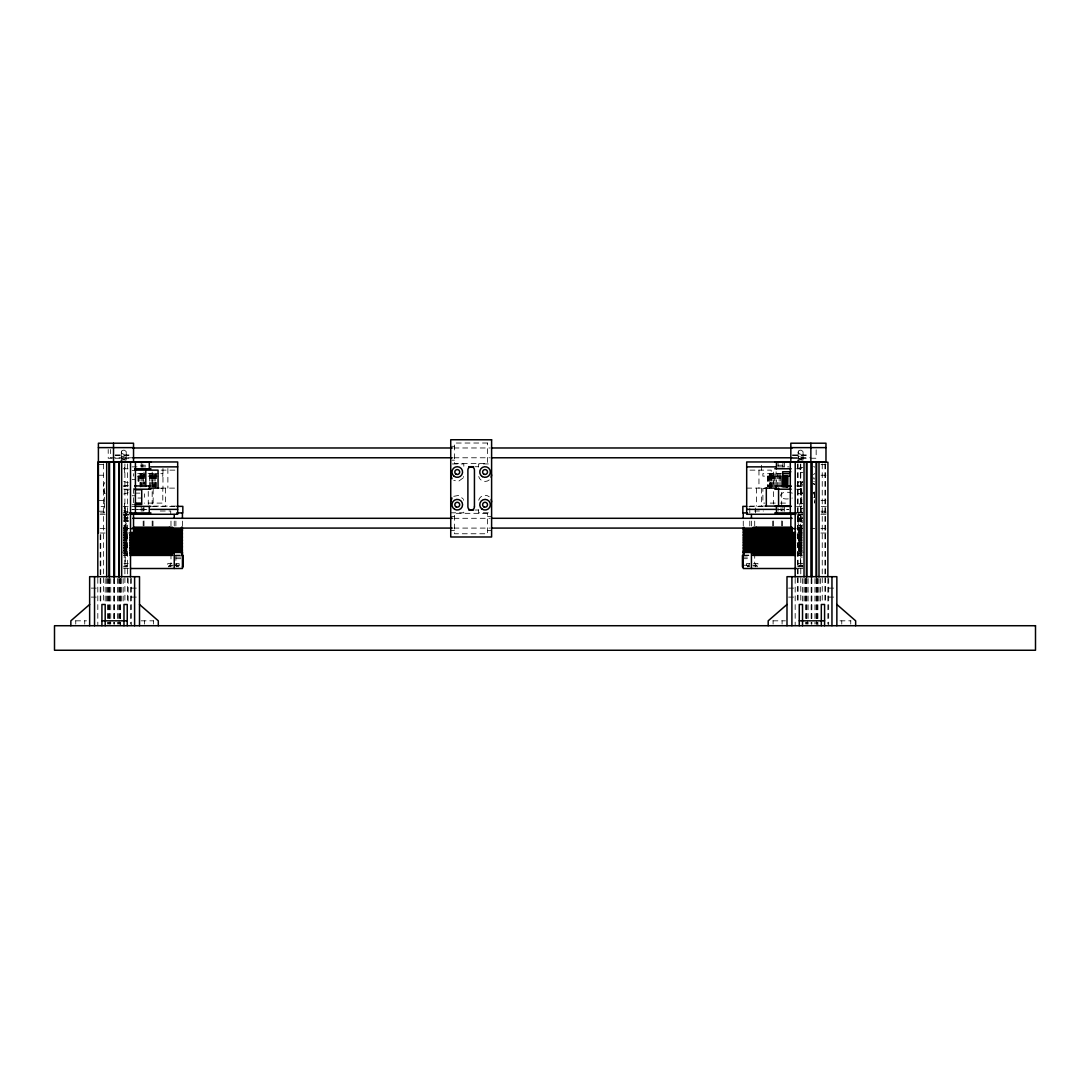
<?xml version="1.0" encoding="UTF-8"?>
<svg xmlns="http://www.w3.org/2000/svg" width="1090" height="1090" viewBox="0 0 1090 1090"><rect width="100%" height="100%" fill="white"/><g stroke="black" fill="none" stroke-linecap="round" stroke-linejoin="round"><path stroke-width="0.75" stroke-dasharray="5 3.75" d="M104.381 503.09L104.367 512.913L97.814 512.913M104.367 502.258L104.367 488.334A9.81 9.81 0 0 1 104.79 485.527M123.592 525.993L126.862 525.993L123.592 526.32M123.592 555.423L126.862 555.423L126.835 525.993M123.592 527.301L126.862 527.628L123.592 527.955M123.592 553.461L126.862 553.788L123.592 554.115M802.09 527.955L798.82 527.628L802.09 527.301M802.295 555.423L798.82 555.423L798.82 548.883L798.847 525.993L802.295 525.993M802.09 554.115L798.82 553.788L802.09 553.461M798.82 555.423L802.09 555.096M133.539 497.694L133.375 503.103M144.425 497.312L144.425 493.838M463.359 477.297L463.604 476.521M478.728 500.228C479.709 495.718 485.799 493.743 489.233 496.808M797.58 489.873L800.728 489.097L802.513 493.661A10.219 10.219 0 0 1 802.676 481.644A7.834 5.981 -50.7 0 0 802.131 482.461L800.741 486.453L797.58 485.663M463.005 478.047L458.495 481.317L453.767 480.418M802.131 482.461L800.605 481.535L797.58 482.366M168.528 566.868L170.98 563.598L170.98 555.423M747.345 566.868L749.797 563.598M802.594 524.944L801.368 525.68A2.289 1.744 0 0 1 799.842 525.68L798.371 524.576A2.807 2.139 0 0 1 798.371 522.941L799.842 521.851A2.289 1.744 0 0 1 801.368 521.851L802.594 522.587M489.233 479.927C485.799 483.006 479.709 481.031 478.728 476.521M453.767 496.332L458.495 495.432L463.005 498.702M120.758 460.62L123.77 459.789L126.794 460.62M123.77 486.481L128.307 485.241M123.77 494.002L128.307 492.762M123.77 515.747L128.307 514.507M797.58 460.62L800.605 459.789L803.63 460.62M802.417 493.511L800.605 494.002L796.068 492.762M450.729 446.287L454.489 446.287M453.958 447.976L489.642 447.976M115.186 454.925L131.876 454.925M792.498 454.925L809.189 454.925M115.186 455.579L131.876 455.579M792.498 455.579L809.189 455.579M132.748 457.786L110.649 457.786L110.649 449.475M453.958 457.786L489.642 457.786M792.158 457.786L810.865 457.786M112.188 458.236L108.21 458.236L108.21 449.475M115.186 458.236L131.876 458.236M792.498 458.236L809.189 458.236M810.865 458.236L816.165 458.236L816.165 449.475M451.982 460.171L454.489 460.171M452.364 463.945L463.809 463.945L463.809 467.065M488.334 463.945L478.524 463.945L478.524 467.065M98.4 464.613L103.305 464.613M821.07 464.613L825.975 464.613M140.569 465.226L147.109 465.226M777.81 465.226L783.887 465.226M475.254 466.711L478.524 466.711M132.026 466.861L147.245 466.861M778.832 466.861L788.983 466.861M802.976 467.474L799.815 467.474L799.815 472.379L802.976 472.379M123.088 468.768L130.8 468.768M796.49 468.768L802.649 468.768M161.116 470.131L176.049 470.131M749.961 470.131L771.216 470.131L771.189 488.116M132.149 470.403L135.419 470.403M137.681 473.673L144.548 473.673M148.09 473.673L158.5 473.673M160.83 473.673L162.805 473.673L162.805 476.126L160.83 476.126M781.298 473.673L762.877 473.673L762.877 476.126L781.298 476.126M98.4 475.24L103.305 475.24M821.07 475.24L825.975 475.24M137.681 476.126L145.011 476.126M148.09 476.126L158.5 476.126M132.149 479.396L135.419 479.396M123.088 485.936L130.8 485.936M796.49 485.936L802.649 485.936M160.802 488.116L177.684 488.116M746.691 488.116L764.676 488.116M160.83 488.388L162.805 488.388L162.805 503.103L144.289 503.103M764.853 488.388L762.877 488.388L762.877 503.103L764.853 503.103M124.642 489.206L130.8 489.206M796.49 489.206L802.649 489.206M134.901 493.13L140.964 493.13M792.307 493.13C776.775 488.538 776.775 502.626 792.307 498.035M132.149 495.746L135.419 495.746M137.926 498.035L140.964 498.035M98.4 500.582L103.305 500.582M821.07 500.582L825.975 500.582M770.235 503.103L776.53 503.103M780.481 503.103L788.002 503.103M802.976 503.444L799.815 503.444L799.815 508.349L802.976 508.349M132.149 504.738L135.419 504.738M176.049 506.101L153.159 506.101L153.159 488.116M749.961 506.101L764.921 506.101M101.084 506.373L104.395 506.373M123.088 506.373L134.165 506.373M152.137 506.373L175.817 506.373M748.898 506.373L765.112 506.373M796.49 506.373L803.344 506.373M821.288 506.373L827.869 506.373M132.026 509.371L147.245 509.371M778.832 509.371L788.983 509.371M131.958 509.643L133.825 509.643M137.149 509.643L146.918 509.643M777.592 509.643L788.533 509.643M475.254 510.025L478.524 510.025M754.43 511.006L763.49 511.006M98.4 511.21L103.305 511.21M821.07 511.21L825.975 511.21M450.729 512.804L463.809 512.804L463.809 509.67M488.334 512.804L478.524 512.804L478.524 509.67M123.088 512.913L128.879 512.913M797.703 512.913L803.344 512.913M821.288 512.913L827.869 512.913M100.076 514.276L105.117 514.276M123.524 514.276L128.538 514.276M799.174 514.276L802.513 514.276M820.933 514.276L825.975 514.276M123.524 515.039L128.538 515.039M797.512 515.039L802.513 515.039M450.729 516.606L454.489 516.606M487.516 516.606L491.604 516.606M123.524 517.995L128.538 517.995M797.512 517.995L802.513 517.995A2.453 1.213 0 0 0 798.97 517.75A2.453 1.213 0 0 0 798.97 519.548A2.453 1.213 0 0 0 802.594 519.358M124.246 518.295L127.653 518.295M453.958 518.295L489.642 518.295M797.267 518.295L802.363 518.295M123.524 520.652L128.538 520.652M797.512 520.652L802.513 520.652M123.524 521.306L128.538 521.306M797.512 521.306L802.513 521.306M802.09 526.32L798.82 525.993M123.701 527.628L126.862 527.628M798.82 527.628L801.981 527.628M124.246 528.091L127.653 528.091M453.958 528.091L489.642 528.091M797.267 528.091L802.363 528.091M123.524 528.446L128.538 528.446M797.512 528.446L802.513 528.446M810.865 528.446L814.843 528.446M100.076 528.609L105.117 528.609M123.524 528.609L128.538 528.609M797.512 528.609L802.513 528.609M820.933 528.609L825.975 528.609M123.592 528.936L126.862 529.263L121.93 529.263M802.09 528.936L798.82 529.263L803.752 529.263M123.592 529.59L126.835 529.59M798.847 529.59L802.09 529.59M450.729 530.476L454.489 530.489M487.516 530.476L491.604 530.476M123.592 530.571L126.835 530.571M798.847 530.571L802.09 530.571M123.701 530.898L126.862 530.898M798.82 530.898L801.981 530.898M123.592 531.225L126.835 531.225M798.847 531.225L802.09 531.225M123.592 532.206L126.835 532.206M798.847 532.206L802.09 532.206M123.701 532.533L126.862 532.533M798.82 532.533L801.981 532.533M100.076 533.024L105.117 533.024M123.524 533.024L128.538 533.024M797.512 533.024L802.513 533.024M820.933 533.024L825.975 533.024M123.592 533.841L126.835 533.841M798.847 533.841L802.09 533.841M123.701 534.168L126.862 534.168M798.82 534.168L801.981 534.168M123.592 534.495L126.835 534.495M798.847 534.495L802.09 534.495M123.592 535.476L126.835 535.476M798.847 535.476L802.09 535.476M123.701 535.803L126.862 535.803M798.82 535.803L801.981 535.803M123.592 536.13L126.835 536.13M798.847 536.13L802.09 536.13M123.592 537.111L126.835 537.111M798.847 537.111L802.09 537.111M123.701 537.438L126.862 537.438M798.82 537.438L801.981 537.438M123.592 537.765L126.835 537.765M798.847 537.765L802.09 537.765M123.592 538.746L126.835 538.746M798.847 538.746L802.09 538.746M123.701 539.073L126.862 539.073M798.82 539.073L801.981 539.073M123.592 539.4L126.835 539.4M798.847 539.4L802.09 539.4M123.592 540.381L126.835 540.381M798.847 540.381L802.09 540.381M123.701 540.708L126.862 540.708M798.82 540.708L801.981 540.708M123.592 541.035L126.835 541.035M798.847 541.035L802.09 541.035M123.592 542.016L126.835 542.016M798.847 542.016L802.09 542.016M123.701 542.343L126.862 542.343M798.82 542.343L801.981 542.343M123.592 542.67L126.835 542.67M798.847 542.67L802.09 542.67M123.592 543.651L126.835 543.651M798.847 543.651L802.09 543.651M123.701 543.978L126.862 543.978M798.82 543.978L801.981 543.978M123.592 544.305L126.835 544.305M798.847 544.305L802.09 544.305M123.592 545.286L126.835 545.286M798.847 545.286L802.09 545.286M123.701 545.613L126.862 545.613M798.82 545.613L801.981 545.613M123.592 545.94L126.835 545.94M798.847 545.94L802.09 545.94M123.592 546.921L126.835 546.921M798.847 546.921L802.09 546.921M123.701 547.248L126.862 547.248M798.82 547.248L801.981 547.248M123.592 547.575L126.835 547.575M798.847 547.575L802.09 547.575M123.592 548.556L126.835 548.556M798.847 548.556L802.09 548.556M123.701 548.883L126.862 548.883M798.82 548.883L801.981 548.883M123.592 549.21L126.835 549.21M798.847 549.21L802.09 549.21M123.592 550.191L126.835 550.191M798.847 550.191L802.09 550.191M123.701 550.518L126.862 550.518M798.82 550.518L801.981 550.518M123.592 550.845L126.835 550.845M798.847 550.845L802.09 550.845M123.592 551.826L126.835 551.826M798.847 551.826L802.09 551.826M121.93 552.153L126.862 552.153L123.592 552.48M803.752 552.153L798.82 552.153L802.09 552.48M123.701 553.788L126.862 553.788M798.82 553.788L801.981 553.788M123.592 555.096L126.862 555.423M175.599 555.096L180.272 555.096M745.41 555.096L748.721 555.096M175.422 555.423L180.272 555.423M744.906 555.423L748.925 555.423M123.974 557.058L125.2 557.058M175.803 557.058L183.243 557.058M742.44 557.058L749.797 557.058M800.482 557.058L802.295 557.058M175.885 558.693L183.243 558.693M742.44 558.693L749.797 558.693M123.974 563.598L128.279 563.598M171.948 563.598L167.71 563.598L167.71 566.868M175.803 563.598L178.338 566.868M176.294 563.598L179.155 563.598L179.155 566.868M749.389 563.598L746.527 563.598L746.527 566.868M753.476 563.598L757.972 563.598L757.972 566.868M802.935 563.598L797.212 563.598L797.212 566.868M172.942 565.233L170.163 565.233L170.163 566.868M173.923 565.233L183.243 565.233M742.44 565.233L749.797 565.233M752.74 565.233L755.52 565.233L755.52 566.868M124.015 566.051L127.653 566.051L125.2 563.598L125.2 555.423M168.528 566.051L172.166 566.051M175.885 566.051L178.338 566.051M747.345 566.051L749.797 566.051M753.517 566.051L757.155 566.051L757.155 566.868M802.935 566.051L798.03 566.051L800.482 563.598L800.482 555.423M123.238 566.868L127.653 566.868M798.193 566.868L802.935 566.868M123.62 568.503L128.688 568.503M797.975 568.503L802.935 568.503M91.274 588.123L97.814 588.123M131.331 588.123L139.506 588.123M788.629 588.123L795.169 588.123M828.686 588.123L836.861 588.123M91.274 597.102L97.814 597.102M131.331 597.102L139.506 597.102M788.629 597.102L795.169 597.102M828.686 597.102L836.861 597.102M75.551 620.823L86.505 620.823M141.073 620.823L153.608 620.823M772.892 620.823L785.427 620.823M839.995 620.823L850.949 620.823M797.58 514.916L800.605 515.747M123.77 481.535L128.307 482.775M123.77 489.056L128.307 490.296M123.77 510.801L128.307 512.041M757.155 566.051L754.702 563.598L754.702 555.423M463.359 499.438L463.604 500.228M133.539 493.457L133.375 488.388M850.745 620.823L850.745 624.093M841.766 620.823L841.766 624.093M828.686 578.368L828.686 625.728M827.869 578.531L827.869 624.039M825.484 463.904L825.484 602.13M824.926 463.904L824.926 602.13M822.242 463.904L822.242 602.13M820.511 578.531L820.511 602.13M818.999 578.531L818.999 603.806M817.895 578.531L817.895 625.728M817.541 578.531L817.541 624.039M816.628 578.531L816.628 624.039M816.41 620.823L816.41 624.093M816.151 578.531L816.151 624.039M814.952 578.531L814.952 624.039M814.489 492.626L814.489 503.09L814.421 492.626A5.15 5.15 0 0 1 813.14 493.266M811.859 578.531L811.859 624.039M811.519 578.531L811.519 624.039M811.164 578.531L811.164 624.039M808.085 578.531L808.085 624.039M807.431 620.823L807.431 624.093M806.873 578.531L806.873 624.039M806.409 578.531L806.409 624.039M805.483 578.531L805.483 624.039M805.142 578.531L805.142 603.806M804.025 578.531L804.025 603.806M803.058 452.2L803.058 457.419M803.058 458.127A2.453 1.24 0 0 1 799.379 459.19A2.453 1.24 0 0 1 799.379 457.051A2.453 1.24 0 0 1 803.058 458.127L803.058 462.269M802.444 566.868L802.444 565.233L799.665 565.233L799.665 566.868M802.526 578.531L802.526 602.13M801.777 512.913L801.695 487.952A9.796 9.796 0 0 1 802.581 484.287M801.695 488.375L801.695 506.373M800.782 463.904L800.782 602.13M800.605 464.735L800.605 486.481M800.605 489.056L800.482 525.993M798.152 452.2L798.152 457.419M798.152 458.127L798.152 460.879M798.152 514.834L798.152 517.941M798.152 518.649L798.152 523.759M798.112 463.904L798.112 603.806M797.539 463.904L797.539 603.806M795.169 578.368L795.169 625.728M784.527 462.228L784.527 467.133M784.527 506.373L784.527 511.278M782.933 462.228L782.933 467.133M782.933 506.373L782.933 511.278M782.497 521.088L782.497 525.993M782.089 620.823L782.089 624.093M781.68 492.298L781.68 510.829M781.68 520.938L781.68 525.993M781.026 507.736L781.026 511.006M780.672 476.126L780.672 483.783M780.113 473.673L780.113 486.849M779.146 476.126L779.146 483.783M778.873 473.673L778.873 486.849M778.056 462.228L778.056 467.133M778.056 508.008L778.056 511.278M777.592 473.673L777.592 486.849M776.121 471.766L776.312 486.849M776.025 476.126L776.025 483.783M775.058 473.673L775.058 486.849M774.513 476.126L774.513 483.783M773.873 473.673L773.873 486.849M773.505 472.079L773.505 483.878M773.505 491.658L773.505 504.084M773.505 520.938L773.505 525.993M773.069 476.126L773.069 483.783M773.096 620.823L773.096 624.093M772.783 473.673L772.783 486.849M772.687 521.088L772.687 525.993M771.815 473.673L771.815 488.388M771.734 476.126L771.734 486.849M770.971 473.673L770.971 488.388M770.535 476.126L770.535 486.849M770.303 473.673L770.303 488.388M769.812 473.673L769.812 488.388M768.709 476.126L768.709 486.849M768.109 476.126L768.109 486.849M767.742 476.126L767.742 486.849M767.619 476.126L767.619 486.849M761.406 465.226L761.406 470.131M761.406 488.116L761.406 506.101M758.953 470.131L758.953 488.116M756.501 488.116L756.501 506.101M755.506 508.008L755.506 512.913M754.702 521.088L754.702 525.993M751.432 521.088L751.432 525.993M749.797 508.008L749.797 512.913M749.797 521.088L749.797 525.993M748.98 565.233L748.98 566.868M743.257 521.088L743.257 525.993M182.425 521.088L182.425 525.993M176.703 565.233L176.703 566.868M175.885 521.088L175.885 525.993M175.885 555.423L175.885 565.233M174.25 521.088L174.25 525.993M170.98 521.088L170.98 525.993M170.735 514.276L170.735 511.006L160.107 511.006L160.107 514.276M167.874 468.496L167.874 488.116M165.421 488.116L165.421 506.101M162.969 468.496L162.969 488.116M156.265 473.673L156.17 488.388M155.87 473.673L155.87 488.388M155.38 473.673L155.38 488.388M155.148 476.126L155.148 486.849M154.712 473.673L154.712 488.388M153.949 476.126L153.949 486.849M153.867 473.673L153.867 488.388M153.404 620.823L153.404 624.093M152.995 521.088L152.995 525.993M152.9 473.673L152.9 488.388M152.614 476.126L152.614 486.849M152.178 472.079L152.178 483.878M152.178 491.658L152.178 504.084M152.178 520.938L152.178 525.993M151.81 473.673L151.81 486.849M151.169 476.126L151.169 483.783M150.624 473.673L150.624 486.849M149.657 476.126L149.657 483.783M149.371 473.673L149.371 486.849M148.254 491.386L148.254 504.466M144.384 473.673L144.384 486.849M144.411 620.823L144.411 624.093M144.003 472.079L144.003 483.878M144.003 507.463L144.003 510.829M144.003 520.938L144.003 525.993M143.567 476.126L143.567 483.783M143.28 473.673L143.28 486.849M143.349 507.736L143.349 511.006M143.185 521.088L143.185 525.993M142.804 463.863L142.804 467.133M142.804 508.008L142.804 511.278M142.313 473.673L142.313 486.849M142.231 476.126L142.231 483.783M141.482 473.673L141.482 486.849M141.223 462.228L141.223 467.133M141.223 506.373L141.223 511.278M141.046 476.126L141.046 483.783M140.814 473.673L140.814 486.849M140.324 473.673L140.324 486.849M140.024 473.673L140.024 486.849M139.207 476.126L139.207 483.783M138.607 476.126L138.607 483.783M138.239 476.126L138.239 483.783M138.117 476.126L138.117 483.783M133.375 473.673L133.375 476.126M131.331 578.368L131.331 625.728M130.514 578.531L130.514 624.039M128.143 578.531L128.143 603.806M127.571 463.904L127.571 602.13M126.222 452.2L126.222 457.419A2.453 1.213 0 0 1 122.543 458.468A2.453 1.213 0 0 1 122.543 456.369A2.453 1.213 0 0 1 126.222 457.419M126.222 458.127A2.453 1.24 0 0 1 122.543 459.19A2.453 1.24 0 0 1 122.543 457.051A2.453 1.24 0 0 1 126.222 458.127L126.222 460.879M124.028 512.123A2.453 1.158 0 0 1 126.222 513.267L126.222 517.941A2.453 1.24 0 0 1 124.028 519.181M124.028 517.45A2.453 1.213 0 0 1 126.222 518.649L126.222 523.759M126.018 565.233L126.018 566.868M125.2 506.373L125.2 525.993M124.9 463.904L124.9 602.13M124.56 467.474L124.56 472.379M124.56 503.444L124.56 508.349M123.156 578.531L123.156 602.13M121.658 578.531L121.658 603.806M121.317 452.2L121.317 457.419M121.317 458.127L121.317 462.269M120.54 578.531L120.54 625.728M120.2 578.531L120.2 624.039M119.273 578.531L119.273 624.039M119.069 620.823L119.069 624.093M118.81 578.531L118.81 624.039M117.597 578.531L117.597 624.039M114.518 578.531L114.518 624.039M114.164 578.531L114.164 624.039M113.823 578.531L113.823 624.039M110.73 578.531L110.73 624.039M110.09 620.823L110.09 624.093M109.531 578.531L109.531 624.039M109.055 578.531L109.055 624.039M108.142 578.531L108.142 624.039M107.787 578.531L107.787 624.039M106.684 578.531L106.684 603.806M105.171 578.531L105.171 602.13M103.441 463.904L103.441 602.13M100.757 534.7L100.757 603.806M100.198 534.7L100.198 603.806M97.814 578.368L97.814 625.728M84.734 620.823L84.734 624.093M75.755 620.823L75.755 624.093M124.028 516.715A2.453 1.24 0 0 1 126.222 517.941M124.028 525.761A2.289 1.744 0 0 0 124.533 525.68L126.018 524.576A2.807 2.139 0 0 0 126.018 522.941L124.533 521.851A2.289 1.744 0 0 0 124.028 521.769M126.222 518.649A2.453 1.213 0 0 1 124.028 519.848M126.222 513.267A2.453 1.158 0 0 1 124.028 514.426M105.158 493.661A10.219 10.219 0 0 1 104.776 482.461M814.448 493.716A6.949 6.949 0 0 1 813.753 494.083M813.753 481.439A6.949 6.949 0 0 1 814.448 481.821M814.625 497.272A10.219 10.219 0 0 1 813.685 497.585M813.413 477.87A10.219 10.219 0 0 1 814.353 478.156M802.594 518.677A2.453 1.24 0 0 1 798.97 518.867A2.453 1.24 0 0 1 798.97 517.028A2.453 1.24 0 0 1 802.594 517.219M802.594 513.949A2.453 1.158 0 0 1 798.371 513.744M798.371 512.804A2.453 1.158 0 0 1 802.594 512.586M802.513 493.661A7.834 5.981 50.7 0 1 801.981 492.816M813.031 483.469A5.15 5.15 0 0 1 814.898 484.519M813.562 478.796A9.796 9.796 0 0 1 814.475 479.041M814.911 473.401A4.496 4.496 0 0 1 813.399 474.504M813.685 466.425A4.496 4.496 0 0 1 814.693 467.16M813.208 492.912A4.905 4.905 0 0 0 814.652 492.012A4.905 4.905 0 0 1 813.467 492.68M813.208 483.81A4.905 4.905 0 0 1 814.652 484.709M813.467 483.592A4.905 4.905 0 0 1 814.652 484.273M121.794 451.015L121.535 451.383A2.807 2.139 0 0 0 121.535 453.018L123.02 454.108A2.289 1.744 0 0 0 124.533 454.108L126.018 453.018A2.807 2.139 0 0 0 126.018 451.383L124.533 450.293A2.289 1.744 0 0 0 123.02 450.293L121.794 451.015M798.616 451.015L798.371 451.383A2.807 2.139 0 0 0 798.371 453.018L799.842 454.108A2.289 1.744 0 0 0 801.368 454.108L802.84 453.018A2.807 2.139 0 0 0 802.84 451.383L801.368 450.293A2.289 1.744 0 0 0 799.842 450.293L798.616 451.015M487.516 443.017L454.489 443.031L454.489 463.454L487.516 463.454L487.516 443.017M487.516 513.336L454.489 513.322L454.489 533.759L487.516 533.759L487.516 513.322M769.513 488.388L769.513 473.673L769.417 488.388M798.97 458.318A2.453 1.213 0 0 0 803.003 457.677A2.453 1.213 0 0 0 799.842 456.274A2.453 1.213 0 0 0 798.97 458.318"/><path stroke-width="1.5" d="M450.729 501.85L451.982 498.007M491.604 474.886L491.154 477.297M169.345 527.301L169.345 555.096M756.337 552.48L756.337 527.301M181.39 527.628L182.425 527.301L181.703 527.301M182.098 527.628L182.425 530.571L181.39 530.898M130.255 532.533L182.098 532.533L182.098 530.898M181.39 534.168L182.425 533.841L182.098 532.533M130.255 535.803L182.098 535.803L182.098 534.168M181.39 537.438L182.425 537.111L182.098 535.803M130.255 539.073L182.098 539.073L182.098 537.438M181.39 540.708L182.425 540.381L182.098 539.073M130.255 542.343L182.098 542.343L182.098 540.708M181.39 543.978L182.425 543.651L182.098 542.343M130.255 545.613L182.098 545.613L182.098 543.978M181.39 547.248L182.425 546.921L182.098 545.613M130.255 548.883L182.098 548.883L182.098 547.248M181.39 550.518L182.425 550.191L182.098 548.883M182.098 550.518L182.425 552.48L130.241 552.48M181.39 553.788L182.425 553.461L181.703 553.461M182.098 555.423L181.703 555.096M743.843 530.898L743.843 527.628M795.428 532.533L743.584 532.533L743.584 530.898M743.843 534.168L743.584 532.533M795.428 535.803L743.584 535.803L743.584 534.168M743.843 537.438L743.584 535.803M795.428 539.073L743.584 539.073L743.584 537.438M743.843 540.708L743.584 539.073M795.428 542.343L743.584 542.343L743.584 540.708M743.843 543.978L743.584 542.343M795.428 545.613L743.584 545.613L743.584 543.978M743.843 547.248L743.584 545.613M795.428 548.883L743.584 548.883L743.584 547.248M743.843 550.518L743.584 548.883M795.441 552.48L743.257 552.48L743.584 550.518M743.843 553.788L743.98 554.115M89.639 604.473L70.85 620.823L70.85 625.728M786.994 604.473L768.191 620.823L768.191 625.728M98.4 447.622L133.539 447.622M790.836 447.622L825.975 447.622M132.748 447.976L452.255 447.976M491.345 447.976L792.158 447.976M132.748 457.786L452.255 457.786M491.345 457.786L792.158 457.786M98.4 461.956L177.684 461.956L177.684 514.276L130.201 514.276M150.938 462.228L97.814 462.228L97.814 576.842M774.799 462.228L827.923 462.228L827.869 576.842M468.714 466.711L473.619 466.711M150.624 466.861L177.684 466.861M746.691 466.861L775.453 466.861M134.629 468.768L150.938 468.768M774.799 468.768L791.108 468.768M134.656 470.131L158.05 470.131L158.05 488.116M790.836 471.766L782.661 471.766L782.661 486.481L790.836 486.481M782.402 473.673L790.332 473.673M790.332 476.126L782.116 476.126L782.116 486.849M134.629 485.936L150.938 485.936M774.799 485.936L791.108 485.936M149.889 488.116L158.977 488.116M765.398 488.116L776.121 488.116M134.629 489.206L150.938 489.206M774.799 489.206L791.108 489.206M135.174 489.751L141.714 489.751L141.714 504.466L135.174 504.466M135.351 503.103L140.733 503.103M764.921 506.101L790.822 506.101M134.629 506.373L150.938 506.373M176.784 506.373L182.834 506.373L182.834 512.913L176.784 512.913M746.677 506.373L742.849 506.373L742.849 512.913L747.468 512.913M774.799 506.373L791.108 506.373M150.624 509.371L177.684 509.371M746.691 509.371L775.453 509.371M468.714 510.025L473.619 510.025M129.683 512.913L150.938 512.913M774.799 512.913L796.858 512.913M795.836 514.276L746.691 514.276L746.691 461.956L825.975 461.956L825.975 443.208L790.836 443.208L790.836 461.956M132.748 518.295L452.255 518.295M491.345 518.295L792.158 518.295M133.634 527.301L172.588 527.301M743.98 527.301L743.584 527.628M753.095 527.301L792.049 527.301M133.661 527.628L170.926 527.628M754.757 527.628L792.021 527.628M133.634 527.955L172.588 527.955M181.703 527.955L182.425 527.955M743.257 527.955L743.98 527.955M753.095 527.955L792.049 527.955M132.748 528.091L452.255 528.091M491.345 528.091L792.158 528.091M130.201 528.609L133.539 528.609M790.836 528.609L795.836 528.609M133.634 528.936L172.588 528.936M181.703 528.936L182.425 528.936M743.257 528.936L743.98 528.936M753.095 528.936L792.049 528.936M133.661 529.263L182.425 529.263M743.257 529.263L792.021 529.263M133.634 529.59L182.425 529.59M743.257 529.59L792.049 529.59M133.634 530.571L182.425 530.571M743.257 530.571L792.049 530.571M133.661 530.898L180.777 530.898M744.293 530.898L792.021 530.898M133.634 531.225L182.425 531.225M743.257 531.225L792.049 531.225M133.634 532.206L182.425 532.206M743.257 532.206L792.049 532.206M130.241 532.86L182.425 532.86M743.257 532.86L795.441 532.86M130.241 533.841L182.425 533.841M743.257 533.841L795.441 533.841M130.255 534.168L180.777 534.168M744.293 534.168L795.428 534.168M130.241 534.495L182.425 534.495M743.257 534.495L795.441 534.495M130.241 535.476L182.425 535.476M743.257 535.476L795.441 535.476M130.241 536.13L182.425 536.13M743.257 536.13L795.441 536.13M130.241 537.111L182.425 537.111M743.257 537.111L795.441 537.111M130.255 537.438L180.777 537.438M744.293 537.438L795.428 537.438M130.241 537.765L182.425 537.765M743.257 537.765L795.441 537.765M130.241 538.746L182.425 538.746M743.257 538.746L795.441 538.746M130.241 539.4L182.425 539.4M743.257 539.4L795.441 539.4M130.241 540.381L182.425 540.381M743.257 540.381L795.441 540.381M130.255 540.708L180.777 540.708M744.293 540.708L795.428 540.708M130.241 541.035L182.425 541.035M743.257 541.035L795.441 541.035M130.241 542.016L182.425 542.016M743.257 542.016L795.441 542.016M130.241 542.67L182.425 542.67M743.257 542.67L795.441 542.67M130.241 543.651L182.425 543.651M743.257 543.651L795.441 543.651M130.255 543.978L180.777 543.978M744.293 543.978L795.428 543.978M130.241 544.305L182.425 544.305M743.257 544.305L795.441 544.305M130.241 545.286L182.425 545.286M743.257 545.286L795.441 545.286M130.241 545.94L182.425 545.94M743.257 545.94L795.441 545.94M130.241 546.921L182.425 546.921M743.257 546.921L795.441 546.921M130.255 547.248L180.777 547.248M744.293 547.248L795.428 547.248M130.241 547.575L182.425 547.575M743.257 547.575L795.441 547.575M130.241 548.556L182.425 548.556M743.257 548.556L795.441 548.556M130.241 549.21L182.425 549.21M743.257 549.21L795.441 549.21M130.241 550.191L182.425 550.191M743.257 550.191L795.441 550.191M130.255 550.518L180.777 550.518M744.293 550.518L795.428 550.518M130.241 550.845L182.425 550.845M743.257 550.845L795.441 550.845M130.241 551.826L182.425 551.826M743.257 551.826L795.441 551.826M130.255 552.153L182.425 552.153L182.425 568.503L130.378 568.503M795.428 552.153L743.257 552.153L743.257 568.503L796.994 568.503M130.241 553.461L172.588 553.461M743.98 553.461L743.584 553.788M753.095 553.461L795.441 553.461M130.255 553.788L170.926 553.788M754.757 553.788L795.428 553.788M130.241 554.115L172.588 554.115M181.703 554.115L182.098 553.788M753.095 554.115L795.441 554.115M130.241 555.096L172.588 555.096M743.98 555.096L743.584 555.423M753.095 555.096L795.441 555.096M130.241 555.423L172.588 555.423M181.39 555.423L183.243 555.423L183.243 566.868L182.425 566.868M743.98 555.423L742.44 555.423L742.44 566.868L743.257 566.868M753.095 555.423L795.441 555.423M101.915 620.823L127.244 620.823M799.256 620.823L824.585 620.823M836.861 604.473L855.65 620.823L855.65 625.728M139.506 604.473L158.309 620.823L158.309 625.728M451.982 478.728L450.729 474.886M491.154 499.438L491.604 501.85M756.337 555.096L756.337 552.153M836.861 625.728L836.861 576.678L786.994 576.678L786.994 625.728M831.956 576.678L831.956 625.728M824.585 625.728L824.585 604.473L821.315 604.473L821.315 625.728M818.999 462.228L818.999 576.842M816.628 462.228L816.628 576.842M816.151 462.228L816.151 576.842M811.859 462.228L811.859 576.842M811.519 462.228L811.519 576.842M811.164 462.228L811.164 576.842M810.865 443.208L810.865 461.956M806.873 462.228L806.873 576.842M806.409 462.228L806.409 576.842M804.025 462.228L804.025 576.842M802.526 625.728L802.526 604.473L799.256 604.473L799.256 625.728M795.223 462.228L795.169 576.842M791.899 576.678L791.899 625.728M790.836 514.276L790.836 533.024M790.318 462.228L790.318 512.913M787.075 476.126L787.075 486.849M786.476 476.126L786.476 486.849M785.658 476.126L785.658 486.849M784.637 476.126L784.637 486.849M783.369 476.126L783.451 486.849M778.573 488.116L778.573 506.101M776.448 462.228L776.448 468.768M776.448 485.936L776.448 489.206M776.448 506.373L776.448 512.913M766.311 488.116L766.325 506.101M751.432 514.548L751.432 517.818M751.432 552.153L751.432 568.503M743.257 512.913L743.257 517.818M182.425 512.913L182.425 517.818M174.25 514.548L174.25 517.818M174.25 552.153L174.25 568.503M149.289 462.228L149.289 468.768M149.289 485.936L149.289 489.206M149.289 506.373L149.289 512.913M145.801 470.131L145.801 486.481M139.506 625.728L139.506 576.678L89.639 576.678L89.639 625.728M135.419 462.228L135.419 512.913M134.601 576.678L134.601 625.728M133.539 461.956L133.539 443.208L98.4 443.208L98.4 533.024M133.539 514.276L133.539 533.024M130.514 462.228L130.514 576.842M127.244 625.728L127.244 604.473L123.974 604.473L123.974 625.728M121.658 462.228L121.658 576.842M119.273 462.228L119.273 576.842M118.81 462.228L118.81 576.842M114.518 462.228L114.518 576.842M114.164 462.228L114.164 576.842M113.823 462.228L113.823 576.842M113.523 443.208L113.523 461.956M109.531 462.228L109.531 576.842M109.055 462.228L109.055 576.842M106.684 462.228L106.684 576.842M105.185 625.728L105.185 604.473L101.915 604.473L101.915 625.728M94.544 576.678L94.544 625.728M491.604 439.801L450.729 439.747L450.729 536.989L491.604 536.989L491.604 439.747M1035.5 625.728L54.5 625.728L54.5 650.253L1035.5 650.253L1035.5 625.728M787.566 486.849L787.566 476.126L787.443 486.849M474.436 506.796L474.436 469.994A3.27 3.27 0 0 0 471.166 466.724A3.27 3.27 0 0 0 467.896 469.994L467.896 506.796A3.27 3.27 0 0 0 471.166 510.066A3.27 3.27 0 0 0 474.436 506.796M454.053 476.248A5.314 5.314 0 0 0 462.542 472.692A5.314 5.314 0 0 0 455.211 467.119A5.314 5.314 0 0 0 454.053 476.248M454.612 509.316A5.314 5.314 0 0 0 462.582 504.725A5.314 5.314 0 0 0 454.612 500.119A5.314 5.314 0 0 0 454.612 509.316M481.848 508.948A5.314 5.314 0 0 0 490.337 505.392A5.314 5.314 0 0 0 483.006 499.82A5.314 5.314 0 0 0 481.848 508.948M482.407 476.63A5.314 5.314 0 0 0 490.377 472.024A5.314 5.314 0 0 0 482.407 467.419A5.314 5.314 0 0 0 482.407 476.63M483.837 474.15A2.453 2.453 0 0 0 487.516 472.024A2.453 2.453 0 0 0 483.837 469.899A2.453 2.453 0 0 0 483.837 474.15M456.042 506.85A2.453 2.453 0 0 0 459.721 504.725A2.453 2.453 0 0 0 456.042 502.599A2.453 2.453 0 0 0 456.042 506.85M483.837 506.85A2.453 2.453 0 0 0 487.516 504.725A2.453 2.453 0 0 0 483.837 502.599A2.453 2.453 0 0 0 483.837 506.85M456.042 474.15A2.453 2.453 0 0 0 459.721 472.024A2.453 2.453 0 0 0 456.042 469.899A2.453 2.453 0 0 0 456.042 474.15"/></g></svg>
